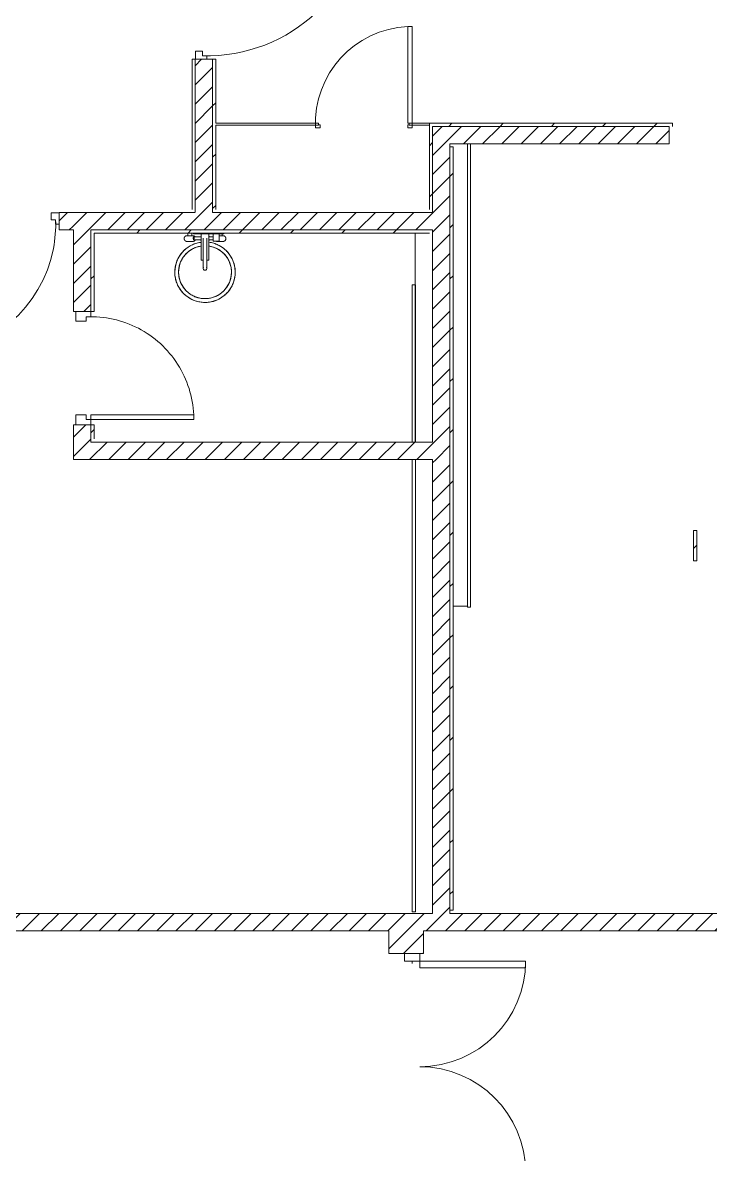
# Model space of a CAD drawing. Header units: millimetres. Extents: x -106145 to 154907, y -84585 to 152038.
# Drawn here: x 113743 to 118291, y 89730 to 97222 of the extents above; entities that cross this region are included whole.
import ezdxf

# ---------------------------------------------------------------- set-up
doc = ezdxf.new("R2010")
doc.units = ezdxf.units.MM
for name, color, linetype, lineweight in [('A-DOOR', 7, 'Continuous', 5), ('A-DOOR-FRAM', 7, 'Continuous', 9), ('A-WALL', 7, 'Continuous', 5), ('A-WALL-PATT', 7, 'Continuous', 5), ('P-SANR-FIXT', 7, 'Continuous', 5)]:
    doc.layers.add(name, color=color, linetype=linetype, lineweight=lineweight)
pattern_1 = [(45, (0, 0), (-63.63961, 63.63961), [])]
pattern_2 = [(45, (0, 0), (-169.70563, 169.70563), [])]

# ---------------------------------------------------------------- blocks, each defined once
blk = doc.blocks.new('DC_SglFl-W-Int - 0_75 WALL OPENING 2_TYPE E-11766334-Site Plan -MAIN')
at = {"layer": 'A-DOOR', "color": 254, "lineweight": 9, "true_color": 0xdddddd}
for p, q in [((310, 57.5), (310, 737.5)), ((310, 737.5), (340, 737.5)), ((340, 737.5), (340, 57.5)), ((340, 57.5), (310, 57.5))]:
    blk.add_line(p, q, dxfattribs=at)
at = {"layer": 'A-DOOR', "color": 254, "true_color": 0xdddddd}
for start, end in [(92.52612, 122.52612), (122.52612, 152.52612), (152.52612, 182.52612)]:
    blk.add_arc((340, 57.5), 680.7, start, end, dxfattribs=at)
at = {"layer": 'A-DOOR-FRAM', "color": 254, "true_color": 0xdddddd}
for p, q in [((-375, -42.5), (-375, 57.5)), ((-375, 57.5), (-340, 57.5)), ((-340, 27.5), (-340, 57.5)), ((-340, 27.5), (-310, 27.5)), ((-310, 27.5), (-310, -42.5)), ((310, 27.5), (340, 27.5)), ((310, -42.5), (310, 27.5)), ((340, 57.5), (375, 57.5)), ((340, 27.5), (340, 57.5)), ((375, 57.5), (375, -42.5)), ((-310, -42.5), (-375, -42.5)), ((375, -42.5), (310, -42.5))]:
    blk.add_line(p, q, dxfattribs=at)
blk = doc.blocks.new('M_Door-Passage-Double-Flush - FIRE 1_5 WALL OPENING_TYPE F-12393143-Site Plan -MAIN')
at = {"layer": 'A-DOOR', "color": 254, "lineweight": 9, "true_color": 0xdddddd}
for p, q in [((-700, 96.35), (-700, 796.35)), ((-700, 796.35), (-655, 796.35)), ((-655, 796.35), (-655, 96.35)), ((700, 796.35), (655, 796.35)), ((655, 796.35), (655, 96.35)), ((700, 96.35), (700, 796.35)), ((-655, 96.35), (-700, 96.35)), ((655, 96.35), (700, 96.35))]:
    blk.add_line(p, q, dxfattribs=at)
at = {"layer": 'A-DOOR', "color": 254, "true_color": 0xdddddd}
for centre, start, end in [((-700, 96.35), 0, 90), ((700, 96.35), 90, 180)]:
    blk.add_arc(centre, 700, start, end, dxfattribs=at)
at = {"layer": 'A-DOOR-FRAM', "color": 254, "true_color": 0xdddddd}
for p, q in [((-700, 96.35), (-750, 96.35)), ((-750, 96.35), (-750, -3.65)), ((-700, 46.5875), (-700, 96.35)), ((700, 96.35), (700, 46.5875)), ((750, 96.35), (700, 96.35)), ((750, -3.65), (750, 96.35)), ((-684.125, 46.5875), (-700, 46.5875)), ((-700, -3.65), (-700, 45.5625)), ((-700, 45.5625), (-684.125, 45.5625)), ((-684.125, 45.5625), (-684.125, 46.5875)), ((700, 46.5875), (684.125, 46.5875)), ((684.125, 46.5875), (684.125, 45.5625)), ((684.125, 45.5625), (700, 45.5625)), ((700, 45.5625), (700, -3.65)), ((-750, -3.65), (-700, -3.65)), ((700, -3.65), (750, -3.65))]:
    blk.add_line(p, q, dxfattribs=at)
blk = doc.blocks.new('DC_SglFl-W-Int - 1_1 WALL OPENING type E-11702071-Site Plan -MAIN')
at = {"layer": 'A-DOOR', "color": 254, "lineweight": 9, "true_color": 0xdddddd}
for p, q in [((497, -20), (497, -1074)), ((527, -20), (497, -20)), ((527, -1074), (527, -20)), ((497, -1074), (527, -1074))]:
    blk.add_line(p, q, dxfattribs=at)
at = {"layer": 'A-DOOR', "color": 254, "true_color": 0xdddddd}
blk.add_arc((527, -20), 1054.4, 178.36963, 268.36963, dxfattribs=at)
at = {"layer": 'A-DOOR-FRAM', "color": 254, "true_color": 0xdddddd}
for p, q in [((-550, 55), (-550, -20)), ((-497, 55), (-550, 55)), ((-527, 10), (-497, 10)), ((-527, 10), (-527, -20)), ((-497, 10), (-497, 55)), ((497, 55), (497, 10)), ((550, 55), (497, 55)), ((497, 10), (527, 10)), ((527, 10), (527, -20)), ((550, -20), (550, 55)), ((-550, -20), (-527, -20)), ((527, -20), (550, -20))]:
    blk.add_line(p, q, dxfattribs=at)
blk = doc.blocks.new('Wb_circle_floor - 400-4332421-Site Plan -MAIN')
at = {"layer": 'P-SANR-FIXT', "color": 254, "true_color": 0xdddddd}
for p, q in [((-112.7, 259), (-112.7, 241.9)), ((-112.7, 241.9), (-87.3, 241.9)), ((-87.3, 241.9), (-87.3, 259)), ((92, 241.9), (112.7, 241.9)), ((112.7, 241.9), (112.7, 254.6))]:
    blk.add_line(p, q, dxfattribs=at)
at = {"layer": 'P-SANR-FIXT', "color": 254, "true_color": 0xdddddd, "flags": 128}
for points in [[(-119, 203.8), (-119.8, 203.8), (-120.6, 203.9), (-121.3, 203.9), (-122.1, 204), (-122.8, 204.2), (-123.6, 204.3), (-124.3, 204.5), (-125, 204.8), (-125.8, 205), (-126.5, 205.3), (-127.2, 205.6), (-127.8, 206), (-128.5, 206.3), (-129.2, 206.7), (-129.8, 207.1), (-130.4, 207.6), (-131, 208), (-131.6, 208.5), (-132.2, 209), (-132.7, 209.6), (-133.2, 210.1), (-133.7, 210.7), (-134.2, 211.3), (-134.7, 211.9), (-135.1, 212.6), (-135.5, 213.2), (-135.9, 213.9), (-136.2, 214.6), (-136.5, 215.2), (-136.8, 215.9), (-137.1, 216.7), (-137.3, 217.4), (-137.5, 218.1), (-137.7, 218.9), (-137.8, 219.6), (-137.9, 220.4), (-138, 221.1), (-138.1, 221.9), (-138.1, 222.6), (-138.1, 223.4), (-138.1, 224.2), (-138, 224.9), (-137.9, 225.7), (-137.8, 226.4), (-137.6, 227.2), (-137.4, 227.9), (-137.2, 228.6), (-137, 229.4), (-136.7, 230.1), (-136.4, 230.8), (-136, 231.5), (-135.7, 232.1), (-135.3, 232.8), (-134.9, 233.4), (-134.5, 234.1), (-134, 234.7), (-133.5, 235.3), (-133, 235.8), (-132.5, 236.4), (-131.9, 236.9), (-131.3, 237.4), (-130.8, 237.9), (-130.1, 238.3), (-129.5, 238.8), (-128.9, 239.2), (-128.2, 239.6), (-127.5, 239.9), (-126.8, 240.2), (-126.1, 240.5), (-125.4, 240.8), (-124.7, 241), (-124, 241.3), (-123.2, 241.4), (-122.5, 241.6), (-121.7, 241.7), (-121, 241.8), (-120.2, 241.9), (-119.5, 241.9), (-119, 241.9)], [(-80.9, 241.9), (-81, 241.9), (-81, 241.9), (-81.1, 241.9), (-81.2, 241.9), (-81.3, 241.9), (-81.5, 241.9), (-81.7, 241.9), (-81.9, 241.9), (-82.2, 241.9), (-82.5, 241.9), (-82.8, 241.9), (-83.1, 241.9), (-83.5, 241.9), (-83.9, 241.9), (-84.3, 241.9), (-84.7, 241.9), (-85.2, 241.9), (-85.7, 241.9), (-86.2, 241.9), (-86.7, 241.9), (-87.3, 241.9), (-87.9, 241.9), (-88.5, 241.9), (-89.1, 241.9), (-89.7, 241.9), (-90.4, 241.9), (-91, 241.9), (-91.7, 241.9), (-92.4, 241.9), (-93.1, 241.9), (-93.8, 241.9), (-94.5, 241.9), (-95.3, 241.9), (-96, 241.9), (-96.8, 241.9), (-97.5, 241.9), (-98.3, 241.9), (-99, 241.9), (-99.8, 241.9), (-100.6, 241.9), (-101.3, 241.9), (-102.1, 241.9), (-102.8, 241.9), (-103.6, 241.9), (-104.3, 241.9), (-105.1, 241.9), (-105.8, 241.9), (-106.5, 241.9), (-107.2, 241.9), (-107.9, 241.9), (-108.6, 241.9), (-109.3, 241.9), (-109.9, 241.9), (-110.6, 241.9), (-111.2, 241.9), (-111.8, 241.9), (-112.4, 241.9), (-113, 241.9), (-113.5, 241.9), (-114, 241.9), (-114.6, 241.9), (-115, 241.9), (-115.5, 241.9), (-115.9, 241.9), (-116.3, 241.9), (-116.7, 241.9), (-117.1, 241.9), (-117.4, 241.9), (-117.7, 241.9), (-117.9, 241.9), (-118.2, 241.9), (-118.4, 241.9), (-118.6, 241.9), (-118.7, 241.9), (-118.9, 241.9), (-119, 241.9), (-119, 241.9), (-119, 241.9)], [(-119, 241.9), (-119, 241.9), (-119, 241.9), (-118.9, 241.9), (-118.8, 241.9), (-118.7, 241.9), (-118.5, 241.9), (-118.3, 241.9), (-118.1, 241.9), (-117.8, 241.9), (-117.5, 241.9), (-117.2, 241.9), (-116.9, 241.9), (-116.5, 241.9), (-116.1, 241.9), (-115.7, 241.9), (-115.3, 241.9), (-114.8, 241.9), (-114.3, 241.9), (-113.8, 241.9), (-113.3, 241.9), (-112.7, 241.9), (-112.1, 241.9), (-111.5, 241.9), (-110.9, 241.9), (-110.3, 241.9), (-109.6, 241.9), (-109, 241.9)], [(-90.7, 241.9), (-90.1, 241.9), (-89.4, 241.9), (-88.8, 241.9), (-88.2, 241.9), (-87.6, 241.9), (-87, 241.9), (-86.5, 241.9), (-86, 241.9), (-85.4, 241.9), (-85, 241.9), (-84.5, 241.9), (-84.1, 241.9), (-83.7, 241.9), (-83.3, 241.9), (-82.9, 241.9), (-82.6, 241.9), (-82.3, 241.9), (-82.1, 241.9), (-81.8, 241.9), (-81.6, 241.9), (-81.4, 241.9), (-81.3, 241.9), (-81.1, 241.9), (-81, 241.9), (-81, 241.9), (-81, 241.9)], [(-80.9, 241.9), (-80.2, 241.9), (-79.4, 241.8), (-78.7, 241.8), (-77.9, 241.7), (-77.2, 241.5), (-76.4, 241.4), (-75.7, 241.2), (-75, 240.9), (-74.2, 240.7), (-73.5, 240.4), (-72.8, 240.1), (-72.2, 239.7), (-71.5, 239.4), (-70.8, 239), (-70.2, 238.6), (-69.6, 238.1), (-69, 237.7), (-68.4, 237.2), (-67.8, 236.7), (-67.3, 236.1), (-66.8, 235.6), (-66.3, 235)], [(119.1, 241.9), (119, 241.9), (119, 241.9), (118.9, 241.9), (118.8, 241.9), (118.7, 241.9), (118.5, 241.9), (118.3, 241.9), (118.1, 241.9), (117.8, 241.9), (117.5, 241.9), (117.2, 241.9), (116.9, 241.9), (116.5, 241.9), (116.1, 241.9), (115.7, 241.9), (115.3, 241.9), (114.8, 241.9), (114.3, 241.9), (113.8, 241.9), (113.3, 241.9), (112.7, 241.9), (112.1, 241.9), (111.5, 241.9), (110.9, 241.9), (110.3, 241.9), (109.6, 241.9), (109, 241.9), (108.3, 241.9), (107.6, 241.9), (106.9, 241.9), (106.2, 241.9), (105.5, 241.9), (104.7, 241.9), (104, 241.9), (103.2, 241.9), (102.5, 241.9), (101.7, 241.9), (101, 241.9), (100.2, 241.9), (99.4, 241.9), (98.7, 241.9), (97.9, 241.9), (97.2, 241.9), (96.4, 241.9), (95.7, 241.9), (94.9, 241.9), (94.2, 241.9), (93.5, 241.9), (92.8, 241.9)], [(109.3, 241.9), (109.9, 241.9), (110.6, 241.9), (111.2, 241.9), (111.8, 241.9), (112.4, 241.9), (113, 241.9), (113.5, 241.9), (114, 241.9), (114.6, 241.9), (115, 241.9), (115.5, 241.9), (115.9, 241.9), (116.3, 241.9), (116.7, 241.9), (117.1, 241.9), (117.4, 241.9), (117.7, 241.9), (117.9, 241.9), (118.2, 241.9), (118.4, 241.9), (118.6, 241.9), (118.7, 241.9), (118.9, 241.9), (119, 241.9), (119, 241.9), (119, 241.9)], [(119.1, 241.9), (119.8, 241.9), (120.6, 241.8), (121.3, 241.8), (122.1, 241.7), (122.8, 241.5), (123.6, 241.4), (124.3, 241.2), (125, 240.9), (125.8, 240.7), (126.5, 240.4), (127.2, 240.1), (127.8, 239.7), (128.5, 239.4), (129.2, 239), (129.8, 238.6), (130.4, 238.1), (131, 237.7), (131.6, 237.2), (132.2, 236.7), (132.7, 236.1), (133.2, 235.6), (133.7, 235), (134.2, 234.4), (134.7, 233.8), (135.1, 233.1), (135.5, 232.5), (135.9, 231.8), (136.2, 231.1), (136.5, 230.5), (136.8, 229.8), (137.1, 229), (137.3, 228.3), (137.5, 227.6), (137.7, 226.8), (137.8, 226.1), (137.9, 225.3), (138, 224.6), (138.1, 223.8), (138.1, 223.1), (138.1, 222.3), (138.1, 221.5), (138, 220.8), (137.9, 220), (137.8, 219.3), (137.6, 218.5), (137.4, 217.8), (137.2, 217.1), (137, 216.3), (136.7, 215.6), (136.4, 214.9), (136, 214.2), (135.7, 213.6), (135.3, 212.9), (134.9, 212.3), (134.5, 211.6), (134, 211), (133.5, 210.4), (133, 209.9), (132.5, 209.3), (131.9, 208.8), (131.3, 208.3), (130.8, 207.8), (130.1, 207.4), (129.5, 206.9), (128.9, 206.5), (128.2, 206.1), (127.5, 205.8), (126.8, 205.5), (126.1, 205.2), (125.4, 204.9), (124.7, 204.7), (124, 204.4), (123.2, 204.3), (122.5, 204.1), (121.7, 204), (121, 203.9), (120.2, 203.8), (119.5, 203.8), (119.1, 203.8)], [(-25, 198.4), (-29.7, 197.8), (-37.6, 196.4), (-45.4, 194.8), (-53.2, 192.8), (-60.9, 190.5), (-68.4, 187.9), (-75.9, 185), (-83.2, 181.9), (-90.4, 178.4), (-97.5, 174.6), (-104.4, 170.6), (-111.1, 166.3), (-117.7, 161.7), (-124.1, 156.9), (-130.2, 151.8), (-136.2, 146.4), (-142, 140.9), (-147.5, 135.1), (-152.8, 129.1), (-157.8, 122.9), (-162.6, 116.5), (-167.1, 109.9), (-171.4, 103.1), (-175.4, 96.2), (-179.1, 89.1), (-182.5, 81.8), (-185.6, 74.5), (-188.4, 67), (-191, 59.4), (-193.2, 51.7), (-195.1, 44), (-196.7, 36.1), (-198, 28.2), (-199, 20.3), (-199.6, 12.3), (-200, 4.3), (-200, 0)], [(-175, 0), (-174.9, 7), (-174.4, 14), (-173.7, 20.9), (-172.8, 27.9), (-171.5, 34.8), (-170, 41.6), (-168.2, 48.4), (-166.1, 55), (-163.8, 61.6), (-161.2, 68.1), (-158.3, 74.5), (-155.2, 80.8), (-151.9, 87), (-148.3, 93), (-144.4, 98.8), (-140.4, 104.5), (-136.1, 110), (-131.6, 115.4), (-126.8, 120.6), (-121.9, 125.5), (-116.8, 130.3), (-111.5, 134.9), (-106, 139.2), (-100.4, 143.4), (-94.6, 147.3), (-88.6, 150.9), (-82.5, 154.3), (-76.2, 157.5), (-69.9, 160.4), (-63.4, 163.1), (-56.8, 165.5), (-50.2, 167.7), (-43.4, 169.5), (-36.6, 171.1), (-29.7, 172.5), (-25, 173.2)], [(-119, 203.8), (-119, 203.8), (-119, 203.8), (-118.9, 203.8), (-118.8, 203.8), (-118.7, 203.8), (-118.5, 203.8), (-118.3, 203.8), (-118.1, 203.8), (-117.8, 203.8), (-117.5, 203.8), (-117.2, 203.8), (-116.9, 203.8), (-116.5, 203.8), (-116.1, 203.8), (-115.7, 203.8), (-115.3, 203.8), (-114.8, 203.8), (-114.3, 203.8), (-113.8, 203.8), (-113.3, 203.8), (-112.7, 203.8), (-112.1, 203.8), (-111.5, 203.8), (-110.9, 203.8), (-110.3, 203.8), (-109.6, 203.8), (-109, 203.8), (-108.3, 203.8), (-107.6, 203.8), (-106.9, 203.8), (-106.2, 203.8), (-105.5, 203.8), (-104.7, 203.8), (-104, 203.8), (-103.2, 203.8), (-102.5, 203.8), (-101.7, 203.8), (-101, 203.8), (-100.2, 203.8), (-99.4, 203.8), (-98.7, 203.8), (-97.9, 203.8), (-97.2, 203.8), (-96.4, 203.8), (-95.7, 203.8), (-94.9, 203.8), (-94.2, 203.8), (-93.5, 203.8), (-92.8, 203.8), (-92.1, 203.8), (-91.4, 203.8), (-90.7, 203.8), (-90.1, 203.8), (-89.4, 203.8), (-88.8, 203.8), (-88.2, 203.8), (-87.6, 203.8), (-87, 203.8), (-86.5, 203.8), (-86, 203.8), (-85.4, 203.8), (-85, 203.8), (-84.5, 203.8), (-84.1, 203.8), (-83.7, 203.8), (-83.3, 203.8), (-82.9, 203.8), (-82.6, 203.8), (-82.3, 203.8), (-82.1, 203.8), (-81.8, 203.8), (-81.6, 203.8), (-81.4, 203.8), (-81.3, 203.8), (-81.1, 203.8), (-81, 203.8), (-81, 203.8), (-81, 203.8)], [(-80.9, 203.8), (-81, 203.8), (-81, 203.8), (-81.1, 203.8), (-81.2, 203.8), (-81.3, 203.8), (-81.5, 203.8), (-81.7, 203.8), (-81.9, 203.8), (-82.2, 203.8), (-82.5, 203.8), (-82.8, 203.8), (-83.1, 203.8), (-83.5, 203.8), (-83.9, 203.8), (-84.3, 203.8), (-84.7, 203.8), (-85.2, 203.8), (-85.7, 203.8), (-86.2, 203.8), (-86.7, 203.8), (-87.3, 203.8), (-87.9, 203.8), (-88.5, 203.8), (-89.1, 203.8), (-89.7, 203.8), (-90.4, 203.8), (-91, 203.8), (-91.7, 203.8), (-92.4, 203.8), (-93.1, 203.8), (-93.8, 203.8), (-94.5, 203.8), (-95.3, 203.8), (-96, 203.8), (-96.8, 203.8), (-97.5, 203.8), (-98.3, 203.8), (-99, 203.8), (-99.8, 203.8), (-100.6, 203.8), (-101.3, 203.8), (-102.1, 203.8), (-102.8, 203.8), (-103.6, 203.8), (-104.3, 203.8), (-105.1, 203.8), (-105.8, 203.8), (-106.5, 203.8), (-107.2, 203.8), (-107.9, 203.8), (-108.6, 203.8), (-109.3, 203.8), (-109.9, 203.8), (-110.6, 203.8), (-111.2, 203.8), (-111.8, 203.8), (-112.4, 203.8), (-113, 203.8), (-113.5, 203.8), (-114, 203.8), (-114.6, 203.8), (-115, 203.8), (-115.5, 203.8), (-115.9, 203.8), (-116.3, 203.8), (-116.7, 203.8), (-117.1, 203.8), (-117.4, 203.8), (-117.7, 203.8), (-117.9, 203.8), (-118.2, 203.8), (-118.4, 203.8), (-118.6, 203.8), (-118.7, 203.8), (-118.9, 203.8), (-119, 203.8), (-119, 203.8), (-119, 203.8)], [(-63.6, 214.9), (-64, 214.2), (-64.3, 213.6), (-64.7, 212.9), (-65.1, 212.3), (-65.5, 211.6), (-66, 211), (-66.5, 210.4), (-67, 209.9), (-67.5, 209.3), (-68.1, 208.8), (-68.7, 208.3), (-69.2, 207.8), (-69.9, 207.4), (-70.5, 206.9), (-71.1, 206.5), (-71.8, 206.1), (-72.5, 205.8), (-73.2, 205.5), (-73.9, 205.2), (-74.6, 204.9), (-75.3, 204.7), (-76, 204.4), (-76.8, 204.3), (-77.5, 204.1), (-78.3, 204), (-79, 203.9), (-79.8, 203.8), (-80.5, 203.8), (-80.9, 203.8)], [(26, 173.1), (32.9, 171.9), (39.8, 170.4), (46.5, 168.7), (53.3, 166.7), (59.9, 164.4), (66.4, 161.9), (72.8, 159.1), (79.1, 156.1), (85.3, 152.8), (91.4, 149.3), (97.2, 145.5), (103, 141.5), (108.6, 137.3), (114, 132.8), (119.2, 128.1), (124.2, 123.3), (129, 118.2), (133.7, 113), (138.1, 107.5), (142.3, 101.9), (146.2, 96.1), (150, 90.2), (153.4, 84.1), (156.7, 77.9), (159.7, 71.6), (162.4, 65.2), (164.9, 58.6), (167.1, 52), (169, 45.3), (170.7, 38.5), (172.1, 31.6), (173.2, 24.7), (174.1, 17.7), (174.7, 10.8), (175, 3.8), (175, 0)], [(200, 0), (199.8, 8), (199.4, 16), (198.6, 23.9), (197.4, 31.9), (196, 39.7), (194.3, 47.5), (192.2, 55.3), (189.8, 62.9), (187.2, 70.5), (184.2, 77.9), (181, 85.2), (177.4, 92.4), (173.6, 99.4), (169.5, 106.2), (165.1, 112.9), (160.4, 119.4), (155.5, 125.8), (150.4, 131.9), (145, 137.8), (139.3, 143.5), (133.5, 148.9), (127.4, 154.1), (121.2, 159.1), (114.7, 163.8), (108.1, 168.3), (101.2, 172.5), (94.3, 176.4), (87.1, 180), (79.9, 183.4), (72.5, 186.4), (65, 189.2), (57.3, 191.6), (49.6, 193.7), (41.8, 195.6), (34, 197.1), (26.1, 198.3)], [(81, 203.8), (80.2, 203.8), (79.4, 203.9), (78.7, 203.9), (77.9, 204), (77.2, 204.2), (76.4, 204.3), (75.7, 204.5)], [(81, 203.8), (81, 203.8), (81, 203.8), (81.1, 203.8), (81.2, 203.8), (81.3, 203.8), (81.5, 203.8), (81.7, 203.8), (81.9, 203.8), (82.2, 203.8), (82.5, 203.8), (82.8, 203.8), (83.1, 203.8), (83.5, 203.8), (83.9, 203.8), (84.3, 203.8), (84.7, 203.8), (85.2, 203.8), (85.7, 203.8), (86.2, 203.8), (86.7, 203.8), (87.3, 203.8), (87.9, 203.8), (88.5, 203.8), (89.1, 203.8), (89.7, 203.8), (90.4, 203.8), (91, 203.8), (91.7, 203.8), (92.4, 203.8), (93.1, 203.8), (93.8, 203.8), (94.5, 203.8), (95.3, 203.8), (96, 203.8), (96.8, 203.8), (97.5, 203.8), (98.3, 203.8), (99, 203.8), (99.8, 203.8), (100.6, 203.8), (101.3, 203.8), (102.1, 203.8), (102.8, 203.8), (103.6, 203.8), (104.3, 203.8), (105.1, 203.8), (105.8, 203.8), (106.5, 203.8), (107.2, 203.8), (107.9, 203.8), (108.6, 203.8), (109.3, 203.8), (109.9, 203.8), (110.6, 203.8), (111.2, 203.8), (111.8, 203.8), (112.4, 203.8), (113, 203.8), (113.5, 203.8), (114, 203.8), (114.6, 203.8), (115, 203.8), (115.5, 203.8), (115.9, 203.8), (116.3, 203.8), (116.7, 203.8), (117.1, 203.8), (117.4, 203.8), (117.7, 203.8), (117.9, 203.8), (118.2, 203.8), (118.4, 203.8), (118.6, 203.8), (118.7, 203.8), (118.9, 203.8), (119, 203.8), (119, 203.8), (119, 203.8)], [(119.1, 203.8), (119, 203.8), (119, 203.8), (118.9, 203.8), (118.8, 203.8), (118.7, 203.8), (118.5, 203.8), (118.3, 203.8), (118.1, 203.8), (117.8, 203.8), (117.5, 203.8), (117.2, 203.8), (116.9, 203.8), (116.5, 203.8), (116.1, 203.8), (115.7, 203.8), (115.3, 203.8), (114.8, 203.8), (114.3, 203.8), (113.8, 203.8), (113.3, 203.8), (112.7, 203.8), (112.1, 203.8), (111.5, 203.8), (110.9, 203.8), (110.3, 203.8), (109.6, 203.8), (109, 203.8), (108.3, 203.8), (107.6, 203.8), (106.9, 203.8), (106.2, 203.8), (105.5, 203.8), (104.7, 203.8), (104, 203.8), (103.2, 203.8), (102.5, 203.8), (101.7, 203.8), (101, 203.8), (100.2, 203.8), (99.4, 203.8), (98.7, 203.8), (97.9, 203.8), (97.2, 203.8), (96.4, 203.8), (95.7, 203.8), (94.9, 203.8), (94.2, 203.8), (93.5, 203.8), (92.8, 203.8), (92.1, 203.8), (91.4, 203.8), (90.7, 203.8), (90.1, 203.8), (89.4, 203.8), (88.8, 203.8), (88.2, 203.8), (87.6, 203.8), (87, 203.8), (86.5, 203.8), (86, 203.8), (85.4, 203.8), (85, 203.8), (84.5, 203.8), (84.1, 203.8), (83.7, 203.8), (83.3, 203.8), (82.9, 203.8), (82.6, 203.8), (82.3, 203.8), (82.1, 203.8), (81.8, 203.8), (81.6, 203.8), (81.4, 203.8), (81.3, 203.8), (81.1, 203.8), (81, 203.8), (81, 203.8), (81, 203.8)], [(-200, 0), (-199.8, -8), (-199.4, -16), (-198.6, -23.9), (-197.4, -31.9), (-196, -39.7), (-194.3, -47.5), (-192.2, -55.3), (-189.8, -62.9), (-187.2, -70.5), (-184.2, -77.9), (-181, -85.2), (-177.4, -92.4), (-173.6, -99.4), (-169.5, -106.2), (-165.1, -112.9), (-160.4, -119.4), (-155.5, -125.8), (-150.4, -131.9), (-145, -137.8), (-139.3, -143.5), (-133.5, -148.9), (-127.4, -154.1), (-121.2, -159.1), (-114.7, -163.8), (-108.1, -168.3), (-101.2, -172.5), (-94.3, -176.4), (-87.1, -180), (-79.9, -183.4), (-72.5, -186.4), (-65, -189.2), (-57.3, -191.6), (-49.6, -193.7), (-41.8, -195.6), (-34, -197.1), (-26.1, -198.3), (-18.1, -199.2), (-10.2, -199.7), (-2.2, -200), (5.8, -199.9), (13.8, -199.5), (21.8, -198.8), (29.7, -197.8), (37.6, -196.4), (45.4, -194.8), (53.2, -192.8), (60.9, -190.5), (68.4, -187.9), (75.9, -185), (83.2, -181.9), (90.4, -178.4), (97.5, -174.6), (104.4, -170.6), (111.1, -166.3), (117.7, -161.7), (124.1, -156.9), (130.2, -151.8), (136.2, -146.4), (142, -140.9), (147.5, -135.1), (152.8, -129.1), (157.8, -122.9), (162.6, -116.5), (167.1, -109.9), (171.4, -103.1), (175.4, -96.2), (179.1, -89.1), (182.5, -81.8), (185.6, -74.5), (188.4, -67), (191, -59.4), (193.2, -51.7), (195.1, -44), (196.7, -36.1), (198, -28.2), (199, -20.3), (199.6, -12.3), (200, -4.3), (200, 0)], [(175, 0), (174.9, -7), (174.4, -14), (173.7, -20.9), (172.8, -27.9), (171.5, -34.8), (170, -41.6), (168.2, -48.4), (166.1, -55), (163.8, -61.6), (161.2, -68.1), (158.3, -74.5), (155.2, -80.8), (151.9, -87), (148.3, -93), (144.4, -98.8), (140.4, -104.5), (136.1, -110), (131.6, -115.4), (126.8, -120.6), (121.9, -125.5), (116.8, -130.3), (111.5, -134.9), (106, -139.2), (100.4, -143.4), (94.6, -147.3), (88.6, -150.9), (82.5, -154.3), (76.2, -157.5), (69.9, -160.4), (63.4, -163.1), (56.8, -165.5), (50.2, -167.7), (43.4, -169.5), (36.6, -171.1), (29.7, -172.5), (22.8, -173.5), (15.9, -174.3), (8.9, -174.8), (1.9, -175), (-5.1, -174.9), (-12.1, -174.6), (-19.1, -174), (-26, -173.1), (-32.9, -171.9), (-39.8, -170.4), (-46.5, -168.7), (-53.3, -166.7), (-59.9, -164.4), (-66.4, -161.9), (-72.8, -159.1), (-79.1, -156.1), (-85.3, -152.8), (-91.4, -149.3), (-97.2, -145.5), (-103, -141.5), (-108.6, -137.3), (-114, -132.8), (-119.2, -128.1), (-124.2, -123.3), (-129, -118.2), (-133.7, -113), (-138.1, -107.5), (-142.3, -101.9), (-146.2, -96.1), (-150, -90.2), (-153.4, -84.1), (-156.7, -77.9), (-159.7, -71.6), (-162.4, -65.2), (-164.9, -58.6), (-167.1, -52), (-169, -45.3), (-170.7, -38.5), (-172.1, -31.6), (-173.2, -24.7), (-174.1, -17.7), (-174.7, -10.8), (-175, -3.8), (-175, 0)]]:
    blk.add_lwpolyline(points, dxfattribs=at)
at = {"layer": 'P-SANR-FIXT', "color": 254, "true_color": 0xdddddd}
for radius, start, end in [(200, 124.61538, 180), (175, 98.27936, 180), (175, 98.27936, 180), (200, 97.1871, 110.76923), (175, 360, 81.72064), (175, 0, 81.72064), (200, 0, 69.23077), (200, 180, 0), (175, 180, 360), (175, 180, 0)]:
    blk.add_arc((0, 0), radius, start, end, dxfattribs=at)
blk = doc.blocks.new('WB mixer counter - WB mixer counter-4302806-Site Plan -MAIN')
at = {"layer": 'P-SANR-FIXT', "color": 254, "true_color": 0xdddddd, "flags": 128}
for points in [[(-75.1, 10), (-65.5, 10), (-55.7, 10), (-45.8, 10), (-35.8, 10), (-25.8, 10)], [(-12, 0), (-12, -0.1), (-12, -0.3), (-12, -0.7), (-12, -1.3), (-12, -2), (-12, -2.9), (-12, -3.9), (-12, -5.1), (-12, -6.4), (-12, -7.9), (-12, -9.5), (-12, -11.3), (-12, -13.2), (-12, -15.3), (-12, -17.5), (-12, -19.8), (-12, -22.2), (-12, -24.8), (-12, -27.5), (-12, -30.3), (-12, -33.3), (-12, -36.3), (-12, -39.4), (-12, -42.6), (-12, -46), (-12, -49.4), (-12, -52.9), (-12, -56.4), (-12, -60.1), (-12, -63.8), (-12, -67.5), (-12, -71.3), (-12, -75.2), (-12, -79.1), (-12, -83), (-12, -87), (-12, -90.9), (-12, -94.9), (-12, -98.9), (-12, -102.9), (-12, -106.9), (-12, -110.9), (-12, -114.9), (-12, -118.8), (-12, -122.7)], [(25, 10), (34.5, 10), (44.5, 10), (54.1, 10)], [(-25, -10), (-34.5, -10), (-44.5, -10), (-54.4, -10), (-64.2, -10), (-73.9, -10), (-75.1, -10)], [(12, -200), (12, -199.9), (12, -199.7), (12, -199.3), (12, -198.7), (12, -198), (12, -197.1), (12, -196.1), (12, -194.9), (12, -193.6), (12, -192.1), (12, -190.5), (12, -188.7), (12, -186.8), (12, -184.7), (12, -182.5), (12, -180.2), (12, -177.8), (12, -175.2), (12, -172.5), (12, -169.7), (12, -166.7), (12, -163.7), (12, -160.6), (12, -157.4), (12, -154), (12, -150.6), (12, -147.1), (12, -143.6), (12, -139.9), (12, -136.2), (12, -132.5), (12, -128.7), (12, -124.8), (12, -120.9), (12, -117), (12, -113), (12, -109.1), (12, -105.1), (12, -101.1), (12, -97.1), (12, -93.1), (12, -89.1), (12, -85.1), (12, -81.2), (12, -77.3), (12, -73.4), (12, -69.6), (12, -65.8), (12, -62.1), (12, -58.4), (12, -54.8), (12, -51.3), (12, -47.8), (12, -44.4), (12, -41.1), (12, -38), (12, -34.9), (12, -31.9), (12, -29), (12, -26.3), (12, -23.6), (12, -21.1), (12, -18.7), (12, -16.4), (12, -14.3), (12, -12.3), (12, -10.5), (12, -8.8), (12, -7.2), (12, -5.8), (12, -4.5), (12, -3.4), (12, -2.4), (12, -1.6), (12, -1), (12, -0.5), (12, -0.2), (12, 0)], [(54.1, -10), (45.8, -10), (35.8, -10), (25.8, -10)], [(-12, -122.7), (-12, -126.6), (-12, -130.4), (-12, -134.2), (-12, -137.9), (-12, -141.6), (-12, -145.2), (-12, -148.7), (-12, -152.2), (-12, -155.6), (-12, -158.9), (-12, -162), (-12, -165.1), (-12, -168.1), (-12, -171), (-12, -173.7), (-12, -176.4), (-12, -178.9), (-12, -181.3), (-12, -183.6), (-12, -185.7), (-12, -187.7), (-12, -189.5), (-12, -191.2), (-12, -192.8), (-12, -194.2), (-12, -195.5), (-12, -196.6), (-12, -197.6), (-12, -198.4), (-12, -199), (-12, -199.5), (-12, -199.8), (-12, -200), (-12, -200)]]:
    blk.add_lwpolyline(points, dxfattribs=at)
at = {"layer": 'P-SANR-FIXT', "color": 254, "true_color": 0xdddddd}
for centre, radius, start, end in [((0, 0), 30, 150, 162.77061), ((0, 0), 30, 17.22939, 30), ((0, 0), 30, 199.39525, 210), ((0, 0), 30, 330, 343.18584), ((0, -200), 12, 150, 270), ((0, -200), 12, 270, 30)]:
    blk.add_arc(centre, radius, start, end, dxfattribs=at)
for start_param, end_param in [(4.712389, 7.853982), (1.570796, 4.712389)]:
    blk.add_ellipse((-75.1, 0), major_axis=(0, 10), ratio=0.297977, start_param=start_param, end_param=end_param, dxfattribs=at)
blk = doc.blocks.new('WB mixer - WB mixer_1000-V14-Site Plan -MAIN')
at = {"layer": 'P-SANR-FIXT', "color": 254, "true_color": 0xdddddd}
for p, q in [((114872.1, 95829.1), (114872.1, 95824.7)), ((115072.1, 95824.7), (115072.1, 95829.1)), ((115072.1, 95824.7), (114872.1, 95824.7)), ((114923.7, 95824.7), (114923.7, 95650.1)), ((114973.7, 95824.7), (114973.7, 95650.1)), ((115002.1, 95824.7), (115002.1, 95774.7)), ((115002.1, 95774.7), (115002.8, 95774.7)), ((115042.1, 95774.7), (115002.1, 95774.7)), ((115041.5, 95774.7), (115042.1, 95774.7)), ((115042.1, 95774.7), (115042.1, 95824.7)), ((114923.7, 95650.1), (114934.8, 95650.1)), ((114960.7, 95650.1), (114973.7, 95650.1))]:
    blk.add_line(p, q, dxfattribs=at)
blk = doc.blocks.new('DC_SglFl-W-Int - 0_9 WALL OPENING_TYPE A-V15-Site Plan -MAIN')
at = {"layer": 'A-DOOR', "color": 254, "lineweight": 9, "true_color": 0xdddddd}
for p, q in [((397, 20), (397, 874)), ((397, 874), (427, 874)), ((427, 874), (427, 20)), ((427, 20), (397, 20))]:
    blk.add_line(p, q, dxfattribs=at)
at = {"layer": 'A-DOOR', "color": 254, "true_color": 0xdddddd}
for start, end in [(92.0119, 169.15476), (169.15476, 182.0119)]:
    blk.add_arc((427, 20), 854.5, start, end, dxfattribs=at)
at = {"layer": 'A-DOOR-FRAM', "color": 254, "true_color": 0xdddddd}
for p, q in [((-450, -55), (-450, 20)), ((-450, 20), (-427, 20)), ((-427, -10), (-427, 20)), ((427, 20), (450, 20)), ((427, -10), (427, 20)), ((450, 20), (450, -55)), ((-397, -55), (-450, -55)), ((-427, -10), (-397, -10)), ((-397, -10), (-397, -55)), ((397, -10), (427, -10)), ((397, -55), (397, -10)), ((450, -55), (397, -55))]:
    blk.add_line(p, q, dxfattribs=at)
blk = doc.blocks.new('DC_SglFl-W-Int - 0_6 toilet door-5833031-Site Plan -MAIN')
at = {"layer": 'A-DOOR', "color": 254, "lineweight": 9, "true_color": 0xdddddd}
for p, q in [((290, 6), (290, 646)), ((290, 646), (320, 646)), ((320, 646), (320, 6)), ((320, 6), (290, 6))]:
    blk.add_line(p, q, dxfattribs=at)
at = {"layer": 'A-DOOR', "color": 254, "true_color": 0xdddddd}
blk.add_arc((320, 6), 640.7, 92.68378, 182.68378, dxfattribs=at)
at = {"layer": 'A-DOOR-FRAM', "color": 254, "true_color": 0xdddddd}
for p, q in [((-320, -24), (-320, 6)), ((-300, 6), (-320, 6)), ((-300, -4), (-300, 6)), ((320, 6), (300, 6)), ((300, 6), (300, -4)), ((320, -24), (320, 6)), ((-320, -24), (-290, -24)), ((-290, -4), (-300, -4)), ((-290, -24), (-290, -4)), ((290, -4), (290, -24)), ((300, -4), (290, -4)), ((290, -24), (320, -24))]:
    blk.add_line(p, q, dxfattribs=at)
blk = doc.blocks.new('MM-HOSPITAL BLOCK-C_2022_11_01_Facade reworking_rvt-1-Site Plan -MAIN')
at = {"layer": 'A-WALL-PATT', "true_color": 0xaaaaaa}
h = blk.add_hatch(dxfattribs=at)
h.set_pattern_fill('FP_10', color=253, style=0, pattern_type=2)
h.set_pattern_definition(pattern_1)
h.paths.add_polyline_path([(114998.7, 95965.1), (114998.7, 96980.1), (114883.7, 96980.1), (114883.7, 95965.1)], flags=0)
h.paths.add_polyline_path([(114883.7, 98080.1), (114998.7, 98080.1), (114998.7, 98195.1), (114883.7, 98192.1)], flags=0)
at = {"layer": 'A-WALL-PATT', "true_color": 0xeaeaea}
h = blk.add_hatch(dxfattribs=at)
h.set_pattern_fill('FP_14', color=254, style=0, pattern_type=2)
h.set_pattern_definition(pattern_2)
h.paths.add_polyline_path([(115019.7, 95986.1), (115019.7, 96980.1), (114998.7, 96980.1), (114998.7, 95986.1)], flags=0)
h.paths.add_polyline_path([(114998.7, 98080.1), (115019.7, 98080.1), (115019.7, 98195.1), (114998.7, 98195.1)], flags=0)
h = blk.add_hatch(dxfattribs=at)
h.set_pattern_fill('FP_14', color=254, style=0, pattern_type=2)
h.set_pattern_definition(pattern_2)
h.paths.add_polyline_path([(116432.7, 96535.1), (118039.7, 96535.1), (118039.7, 96556.1), (116432.7, 96556.1), (116432.7, 96544.1)], flags=0)
h = blk.add_hatch(dxfattribs=at)
h.set_pattern_fill('FP_14', color=254, style=0, pattern_type=2)
h.set_pattern_definition(pattern_2)
h.paths.add_polyline_path([(116453.7, 95965.1), (116453.7, 96535.1), (116432.7, 96535.1), (116432.7, 95965.1)], flags=0)
at = {"layer": 'A-WALL-PATT', "true_color": 0xaaaaaa}
h = blk.add_hatch(dxfattribs=at)
h.set_pattern_fill('FP_10', color=253, style=0, pattern_type=2)
h.set_pattern_definition(pattern_1)
h.paths.add_polyline_path([(116453.7, 94445.1), (116568.7, 94445.1), (116568.7, 96535.1), (116453.7, 96535.1), (116453.7, 95850.1)], flags=0)
h = blk.add_hatch(dxfattribs=at)
h.set_pattern_fill('FP_10', color=253, style=0, pattern_type=2)
h.set_pattern_definition(pattern_1)
h.paths.add_polyline_path([(116568.7, 96420.1), (118018.7, 96420.1), (118018.7, 96535.1), (116568.7, 96535.1)], flags=0)
at = {"layer": 'A-WALL-PATT', "true_color": 0xeaeaea}
h = blk.add_hatch(dxfattribs=at)
h.set_pattern_fill('FP_14', color=254, style=0, pattern_type=2)
h.set_pattern_definition(pattern_2)
h.paths.add_polyline_path([(116589.7, 91346.1), (116589.7, 96399.1), (116568.7, 96399.1), (116568.7, 91346.1)], flags=0)
at = {"layer": 'A-WALL-PATT', "true_color": 0xaaaaaa}
h = blk.add_hatch(dxfattribs=at)
h.set_pattern_fill('FP_10', color=253, style=0, pattern_type=2)
h.set_pattern_definition(pattern_1)
h.paths.add_polyline_path([(112873.7, 95850.1), (113083.7, 95850.1), (113083.7, 95965.1), (112873.7, 95965.1)], flags=0)
h.paths.add_polyline_path([(114073.7, 95850.1), (114073.7, 95965.1), (113983.7, 95965.1), (113983.7, 95850.1)], flags=0)
h = blk.add_hatch(dxfattribs=at)
h.set_pattern_fill('FP_10', color=253, style=0, pattern_type=2)
h.set_pattern_definition(pattern_1)
h.paths.add_polyline_path([(114998.7, 95850.1), (114998.7, 95965.1), (114073.7, 95965.1), (114073.7, 95850.1), (114278.5, 95850.1)], flags=0)
h = blk.add_hatch(dxfattribs=at)
h.set_pattern_fill('FP_10', color=253, style=0, pattern_type=2)
h.set_pattern_definition(pattern_1)
h.paths.add_polyline_path([(114998.7, 95850.1), (116453.7, 95850.1), (116453.7, 95965.1), (114998.7, 95965.1)], flags=0)
h = blk.add_hatch(dxfattribs=at)
h.set_pattern_fill('FP_10', color=253, style=0, pattern_type=2)
h.set_pattern_definition(pattern_1)
h.paths.add_polyline_path([(114193.7, 94445.1), (114193.7, 94560.1), (114078.7, 94560.1), (114078.7, 94445.1)], flags=0)
h.paths.add_polyline_path([(114193.7, 95310.1), (114193.7, 95850.1), (114078.7, 95850.1), (114078.7, 95310.1)], flags=0)
at = {"layer": 'A-WALL-PATT', "true_color": 0xeaeaea}
h = blk.add_hatch(dxfattribs=at)
h.set_pattern_fill('FP_14', color=254, style=0, pattern_type=2)
h.set_pattern_definition(pattern_2)
h.paths.add_polyline_path([(116432.7, 95829.1), (116453.7, 95829.1), (116453.7, 95850.1), (114193.7, 95850.1), (114193.7, 95829.1), (116378.9, 95829.1)], flags=0)
h = blk.add_hatch(dxfattribs=at)
h.set_pattern_fill('FP_14', color=254, style=0, pattern_type=2)
h.set_pattern_definition(pattern_2)
h.paths.add_polyline_path([(114214.7, 95310.1), (114214.7, 95829.1), (114193.7, 95829.1), (114193.7, 95310.1)], flags=0)
h = blk.add_hatch(dxfattribs=at)
h.set_pattern_fill('FP_14', color=254, style=0, pattern_type=2)
h.set_pattern_definition(pattern_2)
h.paths.add_polyline_path([(114214.7, 94445.1), (114214.7, 94560.1), (114193.7, 94560.1), (114193.7, 94445.1)], flags=0)
at = {"layer": 'A-WALL-PATT', "true_color": 0xaaaaaa}
h = blk.add_hatch(dxfattribs=at)
h.set_pattern_fill('FP_10', color=253, style=0, pattern_type=2)
h.set_pattern_definition(pattern_1)
h.paths.add_polyline_path([(116453.7, 94330.1), (116568.7, 94330.1), (116568.7, 94445.1), (114078.7, 94445.1), (114078.7, 94330.1), (116378.9, 94330.1)], flags=0)
h = blk.add_hatch(dxfattribs=at)
h.set_pattern_fill('FP_10', color=253, style=0, pattern_type=2)
h.set_pattern_definition(pattern_1)
h.paths.add_polyline_path([(116568.7, 91325.1), (116568.7, 94330.1), (116453.7, 94330.1), (116453.7, 91325.1)], flags=0)
at = {"layer": 'A-WALL-PATT', "true_color": 0xeaeaea}
h = blk.add_hatch(dxfattribs=at)
h.set_pattern_fill('FP_14', color=254, style=0, pattern_type=2)
h.set_pattern_definition(pattern_2)
h.paths.add_polyline_path([(118200.6, 93658.8), (118200.6, 93861.2), (118179.6, 93861.2), (118179.6, 93658.8)], flags=0)
at = {"layer": 'A-WALL-PATT', "true_color": 0xaaaaaa}
h = blk.add_hatch(dxfattribs=at)
h.set_pattern_fill('FP_10', color=253, style=0, pattern_type=2)
h.set_pattern_definition(pattern_1)
h.paths.add_polyline_path([(120338.7, 91210.1), (120338.7, 91325.1), (107978.7, 91325.1), (107978.7, 91210.1), (116393.7, 91210.1)], flags=0)
h = blk.add_hatch(dxfattribs=at)
h.set_pattern_fill('FP_10', color=253, style=0, pattern_type=2)
h.set_pattern_definition(pattern_1)
h.paths.add_polyline_path([(116163.7, 89410.1), (116393.7, 89410.1), (116393.7, 89560.1), (116163.7, 89560.1), (116163.7, 89453.4)], flags=0)
h.paths.add_polyline_path([(116368.7, 91060.1), (116393.7, 91060.1), (116393.7, 91210.1), (116163.7, 91210.1), (116163.7, 91060.1), (116319, 91060.1)], flags=0)
at = {"layer": 'A-WALL', "color": 254, "true_color": 0xdddddd}
for p, q in [((114862.7, 95986.1), (114862.7, 96980.1)), ((114862.7, 96980.1), (114883.7, 96980.1)), ((114883.7, 96980.1), (114883.7, 95968.1)), ((114998.7, 95986.1), (114998.7, 96980.1)), ((114998.7, 96980.1), (114998.7, 95986.1)), ((115699.5, 96556.1), (115019.7, 96556.1)), ((115019.7, 96544.1), (115699.5, 96544.1)), ((115699.5, 96556.1), (115699.5, 96544.1)), ((116432.7, 96556.1), (116299.5, 96556.1)), ((116299.5, 96556.1), (116299.5, 96544.1)), ((116299.5, 96544.1), (116432.7, 96544.1)), ((118018.7, 96420.1), (118018.7, 96535.1)), ((116568.7, 96399.1), (116568.7, 94445.1)), ((116568.7, 94445.1), (116568.7, 96399.1)), ((116589.7, 96420.1), (118018.7, 96420.1)), ((116683.7, 96420.1), (116683.7, 94460.1)), ((116683.7, 93352.6), (116683.7, 96420.1)), ((116704.7, 96420.1), (116704.7, 93352.6)), ((114073.7, 95965.1), (113983.7, 95965.1)), ((114883.7, 95965.1), (114073.7, 95965.1)), ((116338.7, 94445.1), (116338.7, 95829.1)), ((116318.7, 94445.1), (116318.7, 95487.1)), ((116318.7, 95487.1), (116339.7, 95487.1)), ((116339.7, 95487.1), (116339.7, 94445.1)), ((116683.7, 94460.1), (116683.7, 94414.1)), ((116683.7, 94414.1), (116683.7, 93360.1)), ((116318.7, 91335.6), (116318.7, 94330.1)), ((116339.7, 94330.1), (116339.7, 91335.6)), ((116589.7, 93360.1), (116683.7, 93360.1)), ((116683.7, 93352.6), (116704.7, 93352.6)), ((116318.7, 91335.6), (116339.7, 91335.6))]:
    blk.add_line(p, q, dxfattribs=at)
at = {"layer": 'A-WALL', "color": 254, "lineweight": 18, "true_color": 0xdddddd}
for p, q in [((114998.7, 96980.1), (114883.7, 96980.1)), ((115019.7, 96980.1), (114998.7, 96980.1)), ((115019.7, 96556.1), (115019.7, 96980.1)), ((115019.7, 95986.1), (115019.7, 96544.1)), ((118039.7, 96556.1), (116432.7, 96556.1)), ((116432.7, 96556.1), (116432.7, 96544.1)), ((116432.7, 96544.1), (116432.7, 96535.1)), ((116432.7, 96535.1), (116432.7, 95986.1)), ((116453.7, 96535.1), (118018.7, 96535.1)), ((116453.7, 95965.1), (116453.7, 96535.1)), ((116453.7, 96535.1), (116453.7, 95965.1)), ((116568.7, 96535.1), (116453.7, 96535.1)), ((118018.7, 96535.1), (116568.7, 96535.1)), ((118039.7, 96556.1), (118039.7, 96535.1)), ((116568.7, 96420.1), (116589.7, 96420.1)), ((116568.7, 96399.1), (116568.7, 96420.1)), ((116589.7, 96399.1), (116568.7, 96399.1)), ((116589.7, 91346.1), (116589.7, 96399.1)), ((114998.7, 95965.1), (114998.7, 95986.1)), ((113983.7, 95850.1), (113983.7, 95965.1)), ((116453.7, 95965.1), (114998.7, 95965.1)), ((116432.7, 95965.1), (116453.7, 95965.1)), ((113983.7, 95850.1), (114073.7, 95850.1)), ((114073.7, 95850.1), (114078.7, 95850.1)), ((114078.7, 95850.1), (114078.7, 95310.1)), ((114193.7, 95310.1), (114193.7, 95850.1)), ((114193.7, 95850.1), (114998.7, 95850.1)), ((116453.7, 95850.1), (114193.7, 95850.1)), ((114193.7, 95850.1), (114193.7, 95829.1)), ((114193.7, 95829.1), (114193.7, 95310.1)), ((114214.7, 95829.1), (116432.7, 95829.1)), ((114214.7, 95310.1), (114214.7, 95829.1)), ((116453.7, 95850.1), (114998.7, 95850.1)), ((116453.7, 95850.1), (116453.7, 94445.1)), ((116453.7, 95850.1), (116453.7, 95829.1)), ((114193.7, 95310.1), (114078.7, 95310.1)), ((114214.7, 95310.1), (114193.7, 95310.1)), ((114078.7, 94560.1), (114078.7, 94445.1)), ((114193.7, 94560.1), (114078.7, 94560.1)), ((114193.7, 94445.1), (114193.7, 94560.1)), ((114193.7, 94560.1), (114193.7, 94445.1)), ((114193.7, 94560.1), (114214.7, 94560.1)), ((114214.7, 94466.1), (114214.7, 94560.1)), ((114078.7, 94330.1), (114078.7, 94445.1)), ((116453.7, 94445.1), (114193.7, 94445.1)), ((114193.7, 94445.1), (114214.7, 94445.1)), ((116568.7, 94330.1), (116568.7, 94445.1)), ((116568.7, 94445.1), (116568.7, 91346.1)), ((114078.7, 94330.1), (116453.7, 94330.1)), ((116453.7, 94330.1), (116453.7, 91325.1)), ((116568.7, 91325.1), (116568.7, 94330.1)), ((118179.6, 93861.2), (118179.6, 93658.8)), ((118200.6, 93861.2), (118179.6, 93861.2)), ((118200.6, 93658.8), (118200.6, 93861.2)), ((118200.6, 93658.8), (118179.6, 93658.8)), ((116589.7, 91346.1), (116568.7, 91346.1)), ((116453.7, 91325.1), (112988.7, 91325.1)), ((120317.7, 91325.1), (116568.7, 91325.1)), ((107978.7, 91210.1), (116163.7, 91210.1)), ((116163.7, 91060.1), (116163.7, 91210.1)), ((116393.7, 91210.1), (120338.7, 91210.1)), ((116393.7, 91060.1), (116393.7, 91210.1)), ((116268.7, 91060.1), (116163.7, 91060.1)), ((116393.7, 91060.1), (116368.7, 91060.1))]:
    blk.add_line(p, q, dxfattribs=at)
at = {"color": 253, "lineweight": 5, "true_color": 0xaaaaaa}
for name, p, rotation in [('DC_SglFl-W-Int - 1_1 WALL OPENING type E-11702071-Site Plan -MAIN', (114941.2, 97530.1), 89.99999999999993), ('DC_SglFl-W-Int - 0_9 WALL OPENING_TYPE A-V15-Site Plan -MAIN', (113533.7, 95907.6), 180), ('DC_SglFl-W-Int - 0_75 WALL OPENING 2_TYPE E-11766334-Site Plan -MAIN', (114136.2, 94935.1), 270), ('M_Door-Passage-Double-Flush - FIRE 1_5 WALL OPENING_TYPE F-12393143-Site Plan -MAIN', (116272.4, 90310.1), 269.9999999999997)]:
    blk.add_blockref(name, p, dxfattribs=dict(at, rotation=rotation))
for name, p in [('DC_SglFl-W-Int - 0_6 toilet door-5833031-Site Plan -MAIN', (115999.5, 96550.1)), ('Wb_circle_floor - 400-4332421-Site Plan -MAIN', (114948.7, 95570.1)), ('WB mixer - WB mixer_1000-V14-Site Plan -MAIN', (0, 0)), ('WB mixer counter - WB mixer counter-4302806-Site Plan -MAIN', (114948.7, 95795.1))]:
    blk.add_blockref(name, p, dxfattribs=at)

msp = doc.modelspace()

# ---------------------------------------------------------------- block references
at = {"lineweight": 5}
msp.add_blockref('MM-HOSPITAL BLOCK-C_2022_11_01_Facade reworking_rvt-1-Site Plan -MAIN', (0, 0), dxfattribs=at)

doc.saveas('drawing.dxf')
